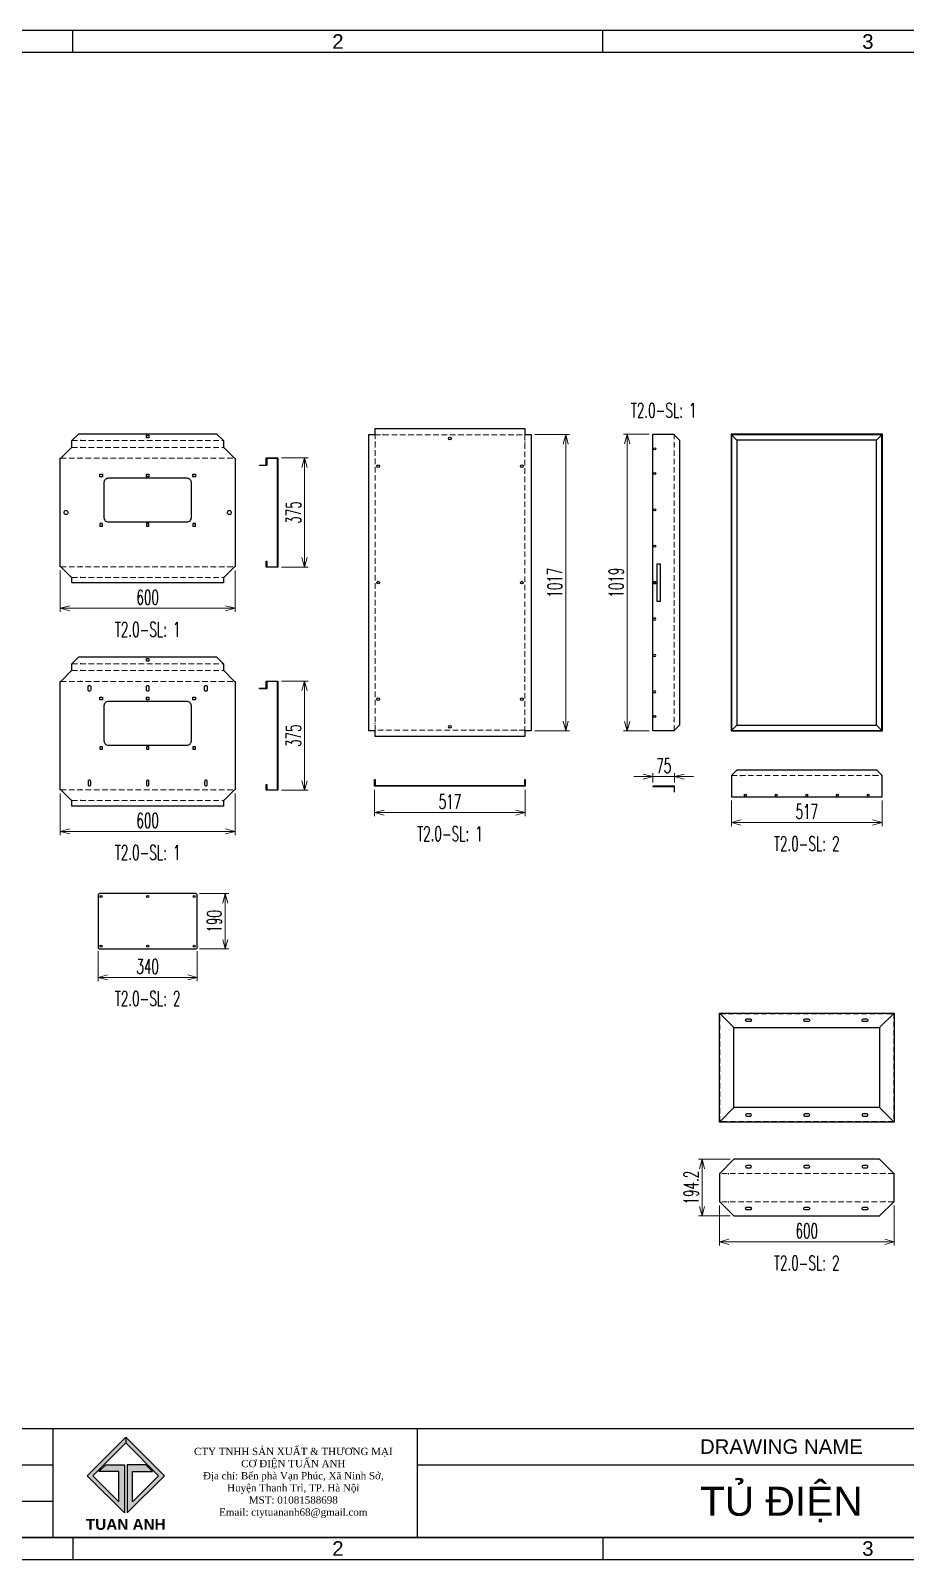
# Model space of a CAD drawing. Header units: millimetres. Extents: x 44190 to 77260, y -67199 to -50358.
# Drawn here: x 62274 to 65276, y -67199 to -61949 of the extents above; entities that cross this region are included whole.
import ezdxf
from ezdxf.enums import TextEntityAlignment as Align

# ---------------------------------------------------------------- set-up
doc = ezdxf.new("R2010")
doc.units = ezdxf.units.MM
doc.header["$LTSCALE"] = 3
doc.linetypes.add('HIDDEN', pattern=[9.525, 6.35, -3.175])
doc.layers.add('@.DM. NÉT ĐỨT', color=8, linetype='HIDDEN', lineweight=9)
for name, color, linetype in [('@.TEXT', 7, 'Continuous'), ('@.VISIBLE', 7, 'Continuous'), ('dim', 7, 'Continuous')]:
    doc.layers.add(name, color=color, linetype=linetype)
doc.styles.add('Ann_w01', font='romans.shx', dxfattribs={"width": 0.6, "bigfont": 'chineset.shx'})
doc.styles.add('Arial', font='arial.ttf')
doc.dimstyles.new('Dim 01_SC25', dxfattribs={"dimscale": 25, "dimtxt": 2, "dimasz": 1.3, "dimexe": 0.5, "dimexo": 0.5, "dimgap": 0.5, "dimtad": 1, "dimdec": 1, "dimzin": 12, "dimdsep": 46, "dimtxsty": 'Ann_w01', "dimblk": 'OPEN30', "dimcen": 1.5, "dimclrd": 6, "dimclre": 6, "dimclrt": 3, "dimadec": 1, "dimazin": 3, "dimtm": 1e-09, "dimtfac": 1, "dimtdec": 1, "dimtmove": 0, "dimatfit": 3, "dimldrblk": 'OPEN30', "dimfxl": 1, "dimtolj": 1, "dimlwd": 20, "dimlwe": 20, "dimarcsym": 0})

# ---------------------------------------------------------------- blocks, each defined once
blk = doc.blocks.new('_Open30')
at = {"color": 0, "linetype": 'ByBlock', "lineweight": -2}
for p, q in [((-1, 0.27), (0, 0)), ((0, 0), (-1, -0.27)), ((0, 0), (-1, 0))]:
    blk.add_line(p, q, dxfattribs=at)
blk = doc.blocks.new('*D313')
at = {"layer": 'Defpoints', "color": 0, "transparency": 16777216}
for p in [(63122.9, -64182.8), (63122.9, -64557.8), (63214, -64557.8)]:
    blk.add_point(p, dxfattribs=at)
at = {"layer": 'dim', "color": 6, "lineweight": 20, "transparency": 16777216}
for p, q in [((63135.4, -64182.8), (63226.5, -64182.8)), ((63214, -64215.3), (63214, -64525.3)), ((63135.4, -64557.8), (63226.5, -64557.8))]:
    blk.add_line(p, q, dxfattribs=at)
at = {"layer": 'dim', "color": 6, "lineweight": 20, "transparency": 16777216, "xscale": 32.5, "yscale": 32.5, "zscale": 32.5}
for p, rotation in [((63214, -64182.8), 90), ((63214, -64557.8), 270)]:
    blk.add_blockref('_Open30', p, dxfattribs=dict(at, rotation=rotation))
at = {"layer": 'dim', "color": 3, "transparency": 16777216, "insert": (63176.5, -64370.3), "char_height": 50, "attachment_point": 5, "rotation": 90, "style": 'Ann_w01'}
blk.add_mtext('\\A1;375', dxfattribs=at)
blk = doc.blocks.new('*D314')
at = {"layer": 'Defpoints', "color": 0, "transparency": 16777216}
for p in [(62375.6, -64556.5), (62975.6, -64556.5), (62375.6, -64699.1)]:
    blk.add_point(p, dxfattribs=at)
at = {"layer": 'dim', "color": 6, "lineweight": 20, "transparency": 16777216}
for p, q in [((62375.6, -64569), (62375.6, -64711.6)), ((62975.6, -64569), (62975.6, -64711.6)), ((62943.1, -64699.1), (62408.1, -64699.1))]:
    blk.add_line(p, q, dxfattribs=at)
at = {"layer": 'dim', "color": 6, "lineweight": 20, "transparency": 16777216, "xscale": 32.5, "yscale": 32.5, "zscale": 32.5, "rotation": 180}
blk.add_blockref('_Open30', (62375.6, -64699.1), dxfattribs=at)
at = {"layer": 'dim', "color": 6, "lineweight": 20, "transparency": 16777216, "xscale": 32.5, "yscale": 32.5, "zscale": 32.5}
blk.add_blockref('_Open30', (62975.6, -64699.1), dxfattribs=at)
at = {"layer": 'dim', "color": 3, "transparency": 16777216, "insert": (62675.6, -64661.6), "char_height": 50, "attachment_point": 5, "style": 'Ann_w01'}
blk.add_mtext('\\A1;600', dxfattribs=at)
blk = doc.blocks.new('*D315')
at = {"layer": 'Defpoints', "color": 0, "transparency": 16777216}
for p in [(63122.9, -63416.6), (63122.9, -63791.6), (63214, -63791.6)]:
    blk.add_point(p, dxfattribs=at)
at = {"layer": 'dim', "color": 6, "lineweight": 20, "transparency": 16777216}
for p, q in [((63135.4, -63416.6), (63226.5, -63416.6)), ((63214, -63449.1), (63214, -63759.1)), ((63135.4, -63791.6), (63226.5, -63791.6))]:
    blk.add_line(p, q, dxfattribs=at)
at = {"layer": 'dim', "color": 6, "lineweight": 20, "transparency": 16777216, "xscale": 32.5, "yscale": 32.5, "zscale": 32.5}
for p, rotation in [((63214, -63416.6), 90), ((63214, -63791.6), 270)]:
    blk.add_blockref('_Open30', p, dxfattribs=dict(at, rotation=rotation))
at = {"layer": 'dim', "color": 3, "transparency": 16777216, "insert": (63176.5, -63604.1), "char_height": 50, "attachment_point": 5, "rotation": 90, "style": 'Ann_w01'}
blk.add_mtext('\\A1;375', dxfattribs=at)
blk = doc.blocks.new('*D316')
at = {"layer": 'Defpoints', "color": 0, "transparency": 16777216}
for p in [(62375.6, -63790.3), (62975.6, -63790.3), (62375.6, -63932.9)]:
    blk.add_point(p, dxfattribs=at)
at = {"layer": 'dim', "color": 6, "lineweight": 20, "transparency": 16777216}
for p, q in [((62375.6, -63802.8), (62375.6, -63945.4)), ((62975.6, -63802.8), (62975.6, -63945.4)), ((62943.1, -63932.9), (62408.1, -63932.9))]:
    blk.add_line(p, q, dxfattribs=at)
at = {"layer": 'dim', "color": 6, "lineweight": 20, "transparency": 16777216, "xscale": 32.5, "yscale": 32.5, "zscale": 32.5, "rotation": 180}
blk.add_blockref('_Open30', (62375.6, -63932.9), dxfattribs=at)
at = {"layer": 'dim', "color": 6, "lineweight": 20, "transparency": 16777216, "xscale": 32.5, "yscale": 32.5, "zscale": 32.5}
blk.add_blockref('_Open30', (62975.6, -63932.9), dxfattribs=at)
at = {"layer": 'dim', "color": 3, "transparency": 16777216, "insert": (62675.6, -63895.4), "char_height": 50, "attachment_point": 5, "style": 'Ann_w01'}
blk.add_mtext('\\A1;600', dxfattribs=at)
blk = doc.blocks.new('*D317')
at = {"layer": 'Defpoints', "color": 0, "transparency": 16777216}
for p in [(62505.6, -65097.8), (62845.6, -65097.8), (62845.6, -65200.4)]:
    blk.add_point(p, dxfattribs=at)
at = {"layer": 'dim', "color": 6, "lineweight": 20, "transparency": 16777216}
for p, q in [((62505.6, -65110.3), (62505.6, -65212.9)), ((62845.6, -65110.3), (62845.6, -65212.9)), ((62538.1, -65200.4), (62813.1, -65200.4))]:
    blk.add_line(p, q, dxfattribs=at)
at = {"layer": 'dim', "color": 6, "lineweight": 20, "transparency": 16777216, "xscale": 32.5, "yscale": 32.5, "zscale": 32.5, "rotation": 180}
blk.add_blockref('_Open30', (62505.6, -65200.4), dxfattribs=at)
at = {"layer": 'dim', "color": 6, "lineweight": 20, "transparency": 16777216, "xscale": 32.5, "yscale": 32.5, "zscale": 32.5}
blk.add_blockref('_Open30', (62845.6, -65200.4), dxfattribs=at)
at = {"layer": 'dim', "color": 3, "transparency": 16777216, "insert": (62675.6, -65162.9), "char_height": 50, "attachment_point": 5, "style": 'Ann_w01'}
blk.add_mtext('\\A1;340', dxfattribs=at)
blk = doc.blocks.new('*D318')
at = {"layer": 'Defpoints', "color": 0, "transparency": 16777216}
for p in [(62840.6, -64912.8), (62942, -64912.8), (62840.6, -65102.8)]:
    blk.add_point(p, dxfattribs=at)
at = {"layer": 'dim', "color": 6, "lineweight": 20, "transparency": 16777216}
for p, q in [((62853.1, -64912.8), (62954.5, -64912.8)), ((62942, -65070.3), (62942, -64945.3)), ((62853.1, -65102.8), (62954.5, -65102.8))]:
    blk.add_line(p, q, dxfattribs=at)
at = {"layer": 'dim', "color": 6, "lineweight": 20, "transparency": 16777216, "xscale": 32.5, "yscale": 32.5, "zscale": 32.5}
for p, rotation in [((62942, -64912.8), 90), ((62942, -65102.8), 270)]:
    blk.add_blockref('_Open30', p, dxfattribs=dict(at, rotation=rotation))
at = {"layer": 'dim', "color": 3, "transparency": 16777216, "insert": (62904.5, -65007.8), "char_height": 50, "attachment_point": 5, "rotation": 90, "style": 'Ann_w01'}
blk.add_mtext('\\A1;190', dxfattribs=at)
blk = doc.blocks.new('*D319')
at = {"layer": 'Defpoints', "color": 0, "transparency": 16777216}
for p in [(63454.5, -64543.3), (63971.5, -64543.3), (63971.5, -64634.5)]:
    blk.add_point(p, dxfattribs=at)
at = {"layer": 'dim', "color": 6, "lineweight": 20, "transparency": 16777216}
for p, q in [((63454.5, -64555.8), (63454.5, -64647)), ((63971.5, -64555.8), (63971.5, -64647)), ((63487, -64634.5), (63939, -64634.5))]:
    blk.add_line(p, q, dxfattribs=at)
at = {"layer": 'dim', "color": 6, "lineweight": 20, "transparency": 16777216, "xscale": 32.5, "yscale": 32.5, "zscale": 32.5, "rotation": 180}
blk.add_blockref('_Open30', (63454.5, -64634.5), dxfattribs=at)
at = {"layer": 'dim', "color": 6, "lineweight": 20, "transparency": 16777216, "xscale": 32.5, "yscale": 32.5, "zscale": 32.5}
blk.add_blockref('_Open30', (63971.5, -64634.5), dxfattribs=at)
at = {"layer": 'dim', "color": 3, "transparency": 16777216, "insert": (63713, -64597), "char_height": 50, "attachment_point": 5, "style": 'Ann_w01'}
blk.add_mtext('\\A1;517', dxfattribs=at)
blk = doc.blocks.new('*D320')
at = {"layer": 'Defpoints', "color": 0, "transparency": 16777216}
for p in [(63991.7, -63336.3), (64110.5, -63336.3), (63991.7, -64353.3)]:
    blk.add_point(p, dxfattribs=at)
at = {"layer": 'dim', "color": 6, "lineweight": 20, "transparency": 16777216}
for p, q in [((64004.2, -63336.3), (64123, -63336.3)), ((64110.5, -64320.8), (64110.5, -63368.8)), ((64004.2, -64353.3), (64123, -64353.3))]:
    blk.add_line(p, q, dxfattribs=at)
at = {"layer": 'dim', "color": 6, "lineweight": 20, "transparency": 16777216, "xscale": 32.5, "yscale": 32.5, "zscale": 32.5}
for p, rotation in [((64110.5, -63336.3), 90), ((64110.5, -64353.3), 270)]:
    blk.add_blockref('_Open30', p, dxfattribs=dict(at, rotation=rotation))
at = {"layer": 'dim', "color": 3, "transparency": 16777216, "insert": (64073, -63844.8), "char_height": 50, "attachment_point": 5, "rotation": 90, "style": 'Ann_w01'}
blk.add_mtext('\\A1;1017', dxfattribs=at)
blk = doc.blocks.new('*D324')
at = {"layer": 'Defpoints', "color": 0, "transparency": 16777216}
for p in [(64321.4, -63335.3), (64409.2, -63335.3), (64409.2, -64354.3)]:
    blk.add_point(p, dxfattribs=at)
at = {"layer": 'dim', "color": 6, "lineweight": 20, "transparency": 16777216}
for p, q in [((64396.7, -63335.3), (64308.9, -63335.3)), ((64321.4, -64321.8), (64321.4, -63367.8)), ((64396.7, -64354.3), (64308.9, -64354.3))]:
    blk.add_line(p, q, dxfattribs=at)
at = {"layer": 'dim', "color": 6, "lineweight": 20, "transparency": 16777216, "xscale": 32.5, "yscale": 32.5, "zscale": 32.5}
for p, rotation in [((64321.4, -63335.3), 90), ((64321.4, -64354.3), 270)]:
    blk.add_blockref('_Open30', p, dxfattribs=dict(at, rotation=rotation))
at = {"layer": 'dim', "color": 3, "transparency": 16777216, "insert": (64283.9, -63844.8), "char_height": 50, "attachment_point": 5, "rotation": 90, "style": 'Ann_w01'}
blk.add_mtext('\\A1;1019', dxfattribs=at)
blk = doc.blocks.new('*D325')
at = {"layer": 'Defpoints', "color": 0, "transparency": 16777216}
for p in [(64409.2, -64511.1), (64409.2, -64543.3), (64484.2, -64543.3)]:
    blk.add_point(p, dxfattribs=at)
at = {"layer": 'dim', "color": 6, "lineweight": 20, "transparency": 16777216}
for p, q in [((64376.7, -64511.1), (64344.2, -64511.1)), ((64409.2, -64530.8), (64409.2, -64498.6)), ((64484.2, -64511.1), (64409.2, -64511.1)), ((64484.2, -64530.8), (64484.2, -64498.6)), ((64516.7, -64511.1), (64549.2, -64511.1))]:
    blk.add_line(p, q, dxfattribs=at)
at = {"layer": 'dim', "color": 6, "lineweight": 20, "transparency": 16777216, "xscale": 32.5, "yscale": 32.5, "zscale": 32.5}
blk.add_blockref('_Open30', (64409.2, -64511.1), dxfattribs=at)
at = {"layer": 'dim', "color": 6, "lineweight": 20, "transparency": 16777216, "xscale": 32.5, "yscale": 32.5, "zscale": 32.5, "rotation": 180}
blk.add_blockref('_Open30', (64484.2, -64511.1), dxfattribs=at)
at = {"layer": 'dim', "color": 3, "transparency": 16777216, "insert": (64446.7, -64473.6), "char_height": 50, "attachment_point": 5, "style": 'Ann_w01'}
blk.add_mtext('\\A1;75', dxfattribs=at)
blk = doc.blocks.new('*D330')
at = {"layer": 'Defpoints', "color": 0, "transparency": 16777216}
for p in [(64679.2, -64580.8), (65196.2, -64580.8), (65196.2, -64668.6)]:
    blk.add_point(p, dxfattribs=at)
at = {"layer": 'dim', "color": 6, "lineweight": 20, "transparency": 16777216}
for p, q in [((64679.2, -64593.3), (64679.2, -64681.1)), ((65196.2, -64593.3), (65196.2, -64681.1)), ((64711.7, -64668.6), (65163.7, -64668.6))]:
    blk.add_line(p, q, dxfattribs=at)
at = {"layer": 'dim', "color": 6, "lineweight": 20, "transparency": 16777216, "xscale": 32.5, "yscale": 32.5, "zscale": 32.5, "rotation": 180}
blk.add_blockref('_Open30', (64679.2, -64668.6), dxfattribs=at)
at = {"layer": 'dim', "color": 6, "lineweight": 20, "transparency": 16777216, "xscale": 32.5, "yscale": 32.5, "zscale": 32.5}
blk.add_blockref('_Open30', (65196.2, -64668.6), dxfattribs=at)
at = {"layer": 'dim', "color": 3, "transparency": 16777216, "insert": (64937.7, -64631.1), "char_height": 50, "attachment_point": 5, "style": 'Ann_w01'}
blk.add_mtext('\\A1;517', dxfattribs=at)
blk = doc.blocks.new('*D337')
at = {"layer": 'Defpoints', "color": 0, "transparency": 16777216}
for p in [(64637.7, -65970.9), (65237.7, -65970.9), (65237.7, -66108.5)]:
    blk.add_point(p, dxfattribs=at)
at = {"layer": 'dim', "color": 6, "lineweight": 20, "transparency": 16777216}
for p, q in [((64637.7, -65983.4), (64637.7, -66121)), ((65237.7, -65983.4), (65237.7, -66121)), ((64670.2, -66108.5), (65205.2, -66108.5))]:
    blk.add_line(p, q, dxfattribs=at)
at = {"layer": 'dim', "color": 6, "lineweight": 20, "transparency": 16777216, "xscale": 32.5, "yscale": 32.5, "zscale": 32.5, "rotation": 180}
blk.add_blockref('_Open30', (64637.7, -66108.5), dxfattribs=at)
at = {"layer": 'dim', "color": 6, "lineweight": 20, "transparency": 16777216, "xscale": 32.5, "yscale": 32.5, "zscale": 32.5}
blk.add_blockref('_Open30', (65237.7, -66108.5), dxfattribs=at)
at = {"layer": 'dim', "color": 3, "transparency": 16777216, "insert": (64937.7, -66071), "char_height": 50, "attachment_point": 5, "style": 'Ann_w01'}
blk.add_mtext('\\A1;600', dxfattribs=at)
blk = doc.blocks.new('*D338')
at = {"layer": 'Defpoints', "color": 0, "transparency": 16777216}
for p in [(64578.5, -65825.2), (64687.7, -65825.2), (64687.7, -66019.4)]:
    blk.add_point(p, dxfattribs=at)
at = {"layer": 'dim', "color": 6, "lineweight": 20, "transparency": 16777216}
for p, q in [((64675.2, -65825.2), (64566, -65825.2)), ((64578.5, -65986.9), (64578.5, -65857.7)), ((64675.2, -66019.4), (64566, -66019.4))]:
    blk.add_line(p, q, dxfattribs=at)
at = {"layer": 'dim', "color": 6, "lineweight": 20, "transparency": 16777216, "xscale": 32.5, "yscale": 32.5, "zscale": 32.5}
for p, rotation in [((64578.5, -65825.2), 90), ((64578.5, -66019.4), 270)]:
    blk.add_blockref('_Open30', p, dxfattribs=dict(at, rotation=rotation))
at = {"layer": 'dim', "color": 3, "transparency": 16777216, "insert": (64541, -65922.3), "char_height": 50, "attachment_point": 5, "rotation": 90, "style": 'Ann_w01'}
blk.add_mtext('\\A1;194.2', dxfattribs=at)
blk = doc.blocks.new('A$C4dbb82d6')
at = {"layer": '@.VISIBLE'}
h = blk.add_hatch(color=30, dxfattribs=at)
h.dxf.hatch_style = 1
h.paths.add_polyline_path([(0.21, 4.97), (3.62, 1.56), (3.62, 5.97), (1.92, 5.97), (1.3, 5.35), (3.12, 5.35), (3.12, 2.59), (0.74, 4.97), (3.75, 7.98), (3.75, 8.51)])
h = blk.add_hatch(color=150, dxfattribs=at)
h.dxf.hatch_style = 1
h.paths.add_polyline_path([(6.76, 4.97), (4.37, 2.59), (4.37, 5.35), (6.2, 5.35), (5.58, 5.97), (3.88, 5.97), (3.88, 1.56), (7.29, 4.97), (3.75, 8.51), (3.75, 7.98)])
at = {"layer": '@.VISIBLE', "color": 30}
blk.add_lwpolyline([(3.62, 5.97), (3.62, 1.56), (0.21, 4.97), (3.75, 8.51), (3.75, 7.98), (0.74, 4.97), (3.12, 2.59), (3.12, 5.35), (1.3, 5.35), (1.92, 5.97)], close=True, dxfattribs=at)
at = {"layer": '@.VISIBLE', "color": 150}
blk.add_lwpolyline([(3.88, 5.97), (3.88, 1.56), (7.29, 4.97), (3.75, 8.51), (3.75, 7.98), (6.76, 4.97), (4.37, 2.59), (4.37, 5.35), (6.2, 5.35), (5.58, 5.97)], close=True, dxfattribs=at)
at = {"layer": '@.VISIBLE', "color": 30, "insert": (3.75, 0.51), "char_height": 1, "attachment_point": 5, "style": 'Ann_w01'}
blk.add_mtext_dynamic_manual_height_columns('{\\fArial|b1|i0|c0|p34;\\W1;TUAN ANH}', width=7.5, gutter_width=49.6, heights=[0], dxfattribs=at)
blk = doc.blocks.new('KHUNG BAN VE (Made by Tung)')
at = {"layer": '@.VISIBLE', "color": 8}
for p, q in [((75.75, 207), (75.75, 210)), ((148.5, 207), (148.5, 210)), ((73, 18), (73, 3)), ((123, 18), (123, 3)), ((3, 13), (73, 13)), ((123, 13), (294, 13)), ((3, 8), (73, 8)), ((75.75, 3), (75.75, 0)), ((148.5, 3), (148.5, 0))]:
    blk.add_line(p, q, dxfattribs=at)
for points in [[(0, 0), (297, 0), (297, 210), (0, 210)], [(3, 3), (294, 3), (294, 207), (3, 207)], [(3, 18), (294, 18), (294, 3), (3, 3)]]:
    blk.add_lwpolyline(points, close=True, dxfattribs=at)
at = {"xscale": 1.5, "yscale": 1.5, "zscale": 1.5}
blk.add_blockref('A$C4dbb82d6', (77.375, 4.041), dxfattribs=at)
at = {"layer": '@.TEXT', "color": 1, "style": 'Arial'}
for s, p in [('2', (112.125, 208.5)), ('3', (184.875, 208.5)), ('2', (112.125, 1.5)), ('3', (184.875, 1.5))]:
    blk.add_text(s, height=2, dxfattribs=at).set_placement(p, align=Align.MIDDLE_CENTER)
at = {"layer": '@.TEXT', "color": 2, "style": 'Arial'}
blk.add_text('DRAWING NAME', height=2, dxfattribs=at).set_placement((173, 15.5), align=Align.MIDDLE_CENTER)
at = {"layer": '@.TEXT', "color": 1, "style": 'Arial'}
for tag, height, p in [('DESIGNER_NAME', 2, (38, 15.5)), ('PROJECT_CODE', 2, (258.5, 15.5)), ('SCALE', 2, (289, 15.5)), ('APPROVED_NAME', 2, (38, 10.5)), ('CUSTOMER_NAME', 2, (258.5, 10.5)), ('PAGE', 2, (289, 10.5)), ('DRAWING_NAME', 4, (173, 8)), ('TOTAL', 2, (289, 5.5))]:
    blk.add_attdef(tag, text='', height=height, dxfattribs=at).set_placement(p, align=Align.MIDDLE_CENTER)
at = {"layer": '@.VISIBLE', "color": 30, "insert": (106, 10.5), "char_height": 1, "attachment_point": 5, "style": 'Ann_w01'}
blk.add_mtext_dynamic_manual_height_columns('{\\fTimes New Roman|b0|i0|c0|p18;\\W1;CTY TNHH SẢN XUẤT & THƯƠNG MẠI CƠ ĐIỆN TUẤN ANH\\PĐịa chỉ: Bến phà Vạn Phúc, Xã Ninh Sở, Huyện Thanh Trì, TP. Hà Nội\\PMST: 01081588698\\PEmail: ctytuananh68@gmail.com}', width=28.70976, gutter_width=99.197, heights=[0], dxfattribs=at)
blk = doc.blocks.new('*U349')
blk.add_circle((0, 0), 3.5)
blk = doc.blocks.new('*U350')
at = {"color": 0, "linetype": 'ByBlock', "lineweight": -2, "transparency": 16777216}
for p in [(0, 375), (0, 250), (0, 125), (0, 0)]:
    blk.add_blockref('*U349', p, dxfattribs=at)
blk = doc.blocks.new('*U351')
blk.add_circle((0, 0), 3.5)
blk = doc.blocks.new('*U352')
at = {"color": 0, "linetype": 'ByBlock', "lineweight": -2, "transparency": 16777216}
for p in [(0, 375), (0, 250), (0, 125), (0, 0)]:
    blk.add_blockref('*U351', p, dxfattribs=at)

msp = doc.modelspace()

# ---------------------------------------------------------------- linework, layer by layer
at = {"color": 1}
for p, q in [((62446.53, -63357.05), (62444.53, -63357.05)), ((62904.65, -63357.05), (62906.65, -63357.05)), ((63455.91, -63361.18), (63455.91, -63363.18)), ((63483.83, -63337.71), (63481.83, -63337.71)), ((63942.19, -63337.71), (63944.19, -63337.71)), ((63970.11, -63361.18), (63970.11, -63363.18)), ((62446.53, -63380.75), (62444.53, -63380.75)), ((62446.53, -63417.95), (62444.53, -63417.95)), ((62904.65, -63380.75), (62906.65, -63380.75)), ((62904.65, -63417.95), (62906.65, -63417.95)), ((64482.79, -63369.72), (64482.79, -63371.72)), ((62446.53, -63790.15), (62444.53, -63790.15)), ((62446.53, -63827.35), (62444.53, -63827.35)), ((62904.65, -63790.15), (62906.65, -63790.15)), ((62904.65, -63827.35), (62906.65, -63827.35)), ((62446.53, -64123.26), (62444.53, -64123.26)), ((62446.53, -64146.96), (62444.53, -64146.96)), ((62904.65, -64123.26), (62906.65, -64123.26)), ((62904.65, -64146.96), (62906.65, -64146.96)), ((62446.53, -64184.16), (62444.53, -64184.16)), ((62904.65, -64184.16), (62906.65, -64184.16)), ((63455.91, -64328.44), (63455.91, -64326.44)), ((63483.83, -64351.91), (63481.83, -64351.91)), ((63942.19, -64351.91), (63944.19, -64351.91)), ((63970.11, -64328.44), (63970.11, -64326.44)), ((64482.79, -64319.9), (64482.79, -64317.9)), ((64710.14, -64507.24), (64712.14, -64507.24)), ((65165.32, -64507.24), (65163.32, -64507.24)), ((62446.53, -64556.36), (62444.53, -64556.36)), ((62904.65, -64556.36), (62906.65, -64556.36)), ((62446.53, -64593.56), (62444.53, -64593.56)), ((62904.65, -64593.56), (62906.65, -64593.56)), ((64667.88, -65873.77), (64669.88, -65873.77)), ((65207.58, -65873.77), (65205.58, -65873.77)), ((64667.88, -65970.77), (64669.88, -65970.77)), ((65207.58, -65970.77), (65205.58, -65970.77))]:
    msp.add_line(p, q, dxfattribs=at)
for p, q in [((63456.41, -63336.31), (63456.41, -63337.71)), ((63969.61, -63336.31), (63969.61, -63337.71)), ((64482.89, -63336.81), (64482.89, -63335.31)), ((63456.41, -64353.31), (63456.41, -64351.91)), ((63969.61, -64353.31), (63969.61, -64351.91)), ((64482.89, -64352.81), (64482.89, -64354.31))]:
    msp.add_line(p, q)
at = {"color": 6}
for p, q in [((64679.73, -63336.81), (64679.73, -63335.31)), ((64698.23, -63355.31), (64679.73, -63336.81)), ((65177.23, -63355.31), (65195.73, -63336.81)), ((65195.73, -63336.81), (65195.73, -63335.31)), ((64698.23, -64334.31), (64679.73, -64352.81)), ((64679.73, -64352.81), (64679.73, -64354.31)), ((65177.23, -64334.31), (65195.73, -64352.81)), ((65195.73, -64352.81), (65195.73, -64354.31))]:
    msp.add_line(p, q, dxfattribs=at)
for points in [[(62975.59, -63417.85), (62975.59, -63790.25), (62974.09, -63790.25), (62937.09, -63827.25), (62935.59, -63827.25), (62935.59, -63845.95), (62415.59, -63845.95), (62415.59, -63827.25), (62414.09, -63827.25), (62377.09, -63790.25), (62375.59, -63790.25), (62375.59, -63417.85), (62377.09, -63417.85), (62414.09, -63380.85), (62415.59, -63380.85), (62415.59, -63356.95), (62439.09, -63333.45), (62912.09, -63333.45), (62935.59, -63356.95), (62935.59, -63380.85), (62937.09, -63380.85), (62974.09, -63417.85)], [(62671.09, -63338.95), (62680.09, -63338.95), (62680.09, -63347.95), (62671.09, -63347.95)], [(63456.41, -63316.11), (63969.61, -63316.11), (63969.61, -63336.31), (63991.71, -63336.31), (63991.71, -64353.31), (63969.61, -64353.31), (63969.61, -64373.51), (63456.41, -64373.51), (63456.41, -64353.31), (63434.31, -64353.31), (63434.31, -63336.31), (63456.41, -63336.31)], [(63059.39, -63441.55), (63082.89, -63441.55), (63082.89, -63416.55), (63122.89, -63416.55), (63122.89, -63791.55), (63082.89, -63791.55), (63082.89, -63771.55), (63084.39, -63771.55), (63084.39, -63790.05), (63121.39, -63790.05), (63121.39, -63418.05), (63084.39, -63418.05), (63084.39, -63443.05), (63059.39, -63443.05)], [(62511.09, -63472.05), (62520.09, -63472.05), (62520.09, -63481.05), (62511.09, -63481.05)], [(62671.09, -63472.05), (62680.09, -63472.05), (62680.09, -63481.05), (62671.09, -63481.05)], [(62831.09, -63472.05), (62840.09, -63472.05), (62840.09, -63481.05), (62831.09, -63481.05)], [(62511.09, -63651.05), (62520.09, -63651.05), (62520.09, -63642.05), (62511.09, -63642.05)], [(62671.09, -63651.05), (62680.09, -63651.05), (62680.09, -63642.05), (62671.09, -63642.05)], [(62831.09, -63651.05), (62840.09, -63651.05), (62840.09, -63642.05), (62831.09, -63642.05)], [(64434.19, -63779.81), (64434.19, -63909.81), (64424.19, -63909.81), (64424.19, -63779.81)], [(62975.59, -64184.06), (62975.59, -64556.46), (62974.09, -64556.46), (62937.09, -64593.46), (62935.59, -64593.46), (62935.59, -64612.16), (62415.59, -64612.16), (62415.59, -64593.46), (62414.09, -64593.46), (62377.09, -64556.46), (62375.59, -64556.46), (62375.59, -64184.06), (62377.09, -64184.06), (62414.09, -64147.06), (62415.59, -64147.06), (62415.59, -64123.16), (62439.09, -64099.66), (62912.09, -64099.66), (62935.59, -64123.16), (62935.59, -64147.06), (62937.09, -64147.06), (62974.09, -64184.06)], [(62671.09, -64105.16), (62680.09, -64105.16), (62680.09, -64114.16), (62671.09, -64114.16)], [(63059.39, -64207.76), (63082.89, -64207.76), (63082.89, -64182.76), (63122.89, -64182.76), (63122.89, -64557.76), (63082.89, -64557.76), (63082.89, -64537.76), (63084.39, -64537.76), (63084.39, -64556.26), (63121.39, -64556.26), (63121.39, -64184.26), (63084.39, -64184.26), (63084.39, -64209.26), (63059.39, -64209.26)], [(62511.09, -64238.26), (62520.09, -64238.26), (62520.09, -64247.26), (62511.09, -64247.26)], [(62671.09, -64238.26), (62680.09, -64238.26), (62680.09, -64247.26), (62671.09, -64247.26)], [(62831.09, -64238.26), (62840.09, -64238.26), (62840.09, -64247.26), (62831.09, -64247.26)], [(62511.09, -64417.26), (62520.09, -64417.26), (62520.09, -64408.26), (62511.09, -64408.26)], [(62671.09, -64417.26), (62680.09, -64417.26), (62680.09, -64408.26), (62671.09, -64408.26)], [(62831.09, -64417.26), (62840.09, -64417.26), (62840.09, -64408.26), (62831.09, -64408.26)], [(63456.01, -64520.31), (63456.01, -64541.81), (63970.01, -64541.81), (63970.01, -64520.31), (63971.51, -64520.31), (63971.51, -64543.31), (63454.51, -64543.31), (63454.51, -64520.31)], [(64484.19, -64563.31), (64484.19, -64543.31), (64409.19, -64543.31), (64409.19, -64544.81), (64482.69, -64544.81), (64482.69, -64563.31)], [(64637.73, -65322.75), (65237.73, -65322.75), (65237.73, -65697.75), (64637.73, -65697.75)], [(64687.73, -65372.75), (65187.73, -65372.75), (65187.73, -65647.75), (64687.73, -65647.75)], [(65236.23, -65873.67), (65187.73, -65825.17), (64687.73, -65825.17), (64639.23, -65873.67), (64637.73, -65873.67), (64637.73, -65970.87), (64639.23, -65970.87), (64687.73, -66019.37), (65187.73, -66019.37), (65236.23, -65970.87), (65237.73, -65970.87), (65237.73, -65873.67)]]:
    msp.add_lwpolyline(points, close=True)
for points in [[(64482.89, -64354.31), (64409.19, -64354.31), (64409.19, -63335.31), (64482.89, -63335.31)], [(64482.89, -63336.81), (64501.39, -63355.31), (64501.39, -64334.31), (64482.89, -64352.81)], [(65196.23, -64506.64), (65178.23, -64488.64), (64697.23, -64488.64), (64679.23, -64506.64)], [(64679.23, -64506.64), (64679.23, -64580.84), (65196.23, -64580.84), (65196.23, -64506.64)], [(64687.73, -65372.75), (64639.23, -65324.25), (64637.73, -65324.25)], [(65187.73, -65372.75), (65236.23, -65324.25), (65237.73, -65324.25)], [(64687.73, -65647.75), (64639.23, -65696.25), (64637.73, -65696.25)], [(65187.73, -65647.75), (65236.23, -65696.25), (65237.73, -65696.25)]]:
    msp.add_lwpolyline(points)
for points in [[(64678.23, -64354.31), (65197.23, -64354.31), (65197.23, -63335.31), (64678.23, -63335.31)], [(64679.73, -64352.81), (65195.73, -64352.81), (65195.73, -63336.81), (64679.73, -63336.81)], [(64698.23, -64334.31), (65177.23, -64334.31), (65177.23, -63355.31), (64698.23, -63355.31)]]:
    msp.add_lwpolyline(points, close=True, dxfattribs=at)
for points in [[(62540.59, -63636.55), (62810.59, -63636.55, 0.4142136), (62825.59, -63621.55), (62825.59, -63501.55, 0.4142136), (62810.59, -63486.55), (62540.59, -63486.55, 0.4142136), (62525.59, -63501.55), (62525.59, -63621.55, 0.4142136)], [(62471.09, -64213.06), (62471.09, -64202.06, -0.4142136), (62475.59, -64197.56), (62475.59, -64197.56, -0.4142136), (62480.09, -64202.06), (62480.09, -64213.06, -0.4142136), (62475.59, -64217.56), (62475.59, -64217.56, -0.4142136)], [(62671.09, -64213.06), (62671.09, -64202.06, -0.4142136), (62675.59, -64197.56), (62675.59, -64197.56, -0.4142136), (62680.09, -64202.06), (62680.09, -64213.06, -0.4142136), (62675.59, -64217.56), (62675.59, -64217.56, -0.4142136)], [(62871.09, -64213.06), (62871.09, -64202.06, -0.4142136), (62875.59, -64197.56), (62875.59, -64197.56, -0.4142136), (62880.09, -64202.06), (62880.09, -64213.06, -0.4142136), (62875.59, -64217.56), (62875.59, -64217.56, -0.4142136)], [(62540.59, -64402.76), (62810.59, -64402.76, 0.4142136), (62825.59, -64387.76), (62825.59, -64267.76, 0.4142136), (62810.59, -64252.76), (62540.59, -64252.76, 0.4142136), (62525.59, -64267.76), (62525.59, -64387.76, 0.4142136)], [(62471.09, -64527.46), (62471.09, -64538.46, 0.4142136), (62475.59, -64542.96), (62475.59, -64542.96, 0.4142136), (62480.09, -64538.46), (62480.09, -64527.46, 0.4142136), (62475.59, -64522.96), (62475.59, -64522.96, 0.4142136)], [(62671.09, -64527.46), (62671.09, -64538.46, 0.4142136), (62675.59, -64542.96), (62675.59, -64542.96, 0.4142136), (62680.09, -64538.46), (62680.09, -64527.46, 0.4142136), (62675.59, -64522.96), (62675.59, -64522.96, 0.4142136)], [(62871.09, -64527.46), (62871.09, -64538.46, 0.4142136), (62875.59, -64542.96), (62875.59, -64542.96, 0.4142136), (62880.09, -64538.46), (62880.09, -64527.46, 0.4142136), (62875.59, -64522.96), (62875.59, -64522.96, 0.4142136)], [(62510.59, -65102.82), (62840.59, -65102.82, 0.4142136), (62845.59, -65097.82), (62845.59, -64917.82, 0.4142136), (62840.59, -64912.82), (62510.59, -64912.82, 0.4142136), (62505.59, -64917.82), (62505.59, -65097.82, 0.4142136)], [(64732.23, -65343.05), (64743.23, -65343.05, -0.4142136), (64747.73, -65347.55), (64747.73, -65347.55, -0.4142136), (64743.23, -65352.05), (64732.23, -65352.05, -0.4142136), (64727.73, -65347.55), (64727.73, -65347.55, -0.4142136)], [(64932.23, -65343.05), (64943.23, -65343.05, -0.4142136), (64947.73, -65347.55), (64947.73, -65347.55, -0.4142136), (64943.23, -65352.05), (64932.23, -65352.05, -0.4142136), (64927.73, -65347.55), (64927.73, -65347.55, -0.4142136)], [(65132.23, -65343.05), (65143.23, -65343.05, -0.4142136), (65147.73, -65347.55), (65147.73, -65347.55, -0.4142136), (65143.23, -65352.05), (65132.23, -65352.05, -0.4142136), (65127.73, -65347.55), (65127.73, -65347.55, -0.4142136)], [(64743.23, -65668.45), (64732.23, -65668.45, 0.4142136), (64727.73, -65672.95), (64727.73, -65672.95, 0.4142136), (64732.23, -65677.45), (64743.23, -65677.45, 0.4142136), (64747.73, -65672.95), (64747.73, -65672.95, 0.4142136)], [(64943.23, -65668.45), (64932.23, -65668.45, 0.4142136), (64927.73, -65672.95), (64927.73, -65672.95, 0.4142136), (64932.23, -65677.45), (64943.23, -65677.45, 0.4142136), (64947.73, -65672.95), (64947.73, -65672.95, 0.4142136)], [(65143.23, -65668.45), (65132.23, -65668.45, 0.4142136), (65127.73, -65672.95), (65127.73, -65672.95, 0.4142136), (65132.23, -65677.45), (65143.23, -65677.45, 0.4142136), (65147.73, -65672.95), (65147.73, -65672.95, 0.4142136)], [(64743.23, -65845.87), (64732.23, -65845.87, 0.4142136), (64727.73, -65850.37), (64727.73, -65850.37, 0.4142136), (64732.23, -65854.87), (64743.23, -65854.87, 0.4142136), (64747.73, -65850.37), (64747.73, -65850.37, 0.4142136)], [(64943.23, -65845.87), (64932.23, -65845.87, 0.4142136), (64927.73, -65850.37), (64927.73, -65850.37, 0.4142136), (64932.23, -65854.87), (64943.23, -65854.87, 0.4142136), (64947.73, -65850.37), (64947.73, -65850.37, 0.4142136)], [(65143.23, -65845.87), (65132.23, -65845.87, 0.4142136), (65127.73, -65850.37), (65127.73, -65850.37, 0.4142136), (65132.23, -65854.87), (65143.23, -65854.87, 0.4142136), (65147.73, -65850.37), (65147.73, -65850.37, 0.4142136)], [(64732.23, -65989.67), (64743.23, -65989.67, -0.4142136), (64747.73, -65994.17), (64747.73, -65994.17, -0.4142136), (64743.23, -65998.67), (64732.23, -65998.67, -0.4142136), (64727.73, -65994.17), (64727.73, -65994.17, -0.4142136)], [(64932.23, -65989.67), (64943.23, -65989.67, -0.4142136), (64947.73, -65994.17), (64947.73, -65994.17, -0.4142136), (64943.23, -65998.67), (64932.23, -65998.67, -0.4142136), (64927.73, -65994.17), (64927.73, -65994.17, -0.4142136)], [(65132.23, -65989.67), (65143.23, -65989.67, -0.4142136), (65147.73, -65994.17), (65147.73, -65994.17, -0.4142136), (65143.23, -65998.67), (65132.23, -65998.67, -0.4142136), (65127.73, -65994.17), (65127.73, -65994.17, -0.4142136)]]:
    msp.add_lwpolyline(points, format="xyb", close=True)
at = {"linetype": 'HIDDEN'}
msp.add_lwpolyline([(64639.23, -65324.25), (65236.23, -65324.25), (65236.23, -65696.25), (64639.23, -65696.25)], close=True, dxfattribs=at)
for centre, radius in [((63713.01, -63349.81), 4.5), ((64415.69, -63385.31), 3.5), ((63466.51, -63444.81), 4.5), ((63959.51, -63444.81), 4.5), ((62395.59, -63604.05), 7), ((62955.59, -63604.05), 7), ((63466.51, -63844.81), 4.5), ((63959.51, -63844.81), 4.5), ((63466.51, -64244.81), 4.5), ((63959.51, -64244.81), 4.5), ((64415.69, -64304.31), 3.5), ((63713.01, -64339.81), 4.5), ((64726.73, -64574.34), 3.5), ((64832.73, -64574.34), 3.5), ((64937.73, -64574.34), 3.5), ((65042.73, -64574.34), 3.5), ((65148.73, -64574.34), 3.5), ((62515.59, -64922.82), 3.5), ((62675.59, -64922.82), 3.5), ((62835.59, -64922.82), 3.5), ((62515.59, -65092.82), 3.5), ((62675.59, -65092.82), 3.5), ((62835.59, -65092.82), 3.5)]:
    msp.add_circle(centre, radius)
at = {"layer": '@.DM. NÉT ĐỨT', "linetype": 'HIDDEN'}
for p, q in [((63455.91, -63337.71), (63970.11, -63337.71)), ((63455.91, -64351.91), (63455.91, -63337.71)), ((63970.11, -63337.71), (63970.11, -64351.91)), ((63970.11, -64351.91), (63455.91, -64351.91))]:
    msp.add_line(p, q, dxfattribs=at)
for points in [[(62415.59, -63357.05), (62935.59, -63357.05)], [(64482.79, -64352.81), (64482.79, -63336.81)], [(62377.09, -63417.95), (62974.09, -63417.95)], [(62415.59, -63380.75), (62935.59, -63380.75)], [(62377.09, -63790.15), (62974.09, -63790.15)], [(62415.59, -63827.35), (62935.59, -63827.35)], [(62415.59, -64123.26), (62935.59, -64123.26)], [(62415.59, -64146.96), (62935.59, -64146.96)], [(62377.09, -64184.16), (62974.09, -64184.16)], [(64679.23, -64507.24), (65196.23, -64507.24)], [(62377.09, -64556.36), (62974.09, -64556.36)], [(62415.59, -64593.56), (62935.59, -64593.56)], [(65236.23, -65873.77), (64639.23, -65873.77)], [(65236.23, -65970.77), (64639.23, -65970.77)]]:
    msp.add_lwpolyline(points, dxfattribs=at)

# ---------------------------------------------------------------- block references
msp.add_blockref('*U350', (64415.69, -63844.81))
at = {"xscale": -1, "rotation": 180}
msp.add_blockref('*U352', (64415.69, -63844.81), dxfattribs=at)
at = {"layer": '@.VISIBLE'}
ref = msp.add_blockref('KHUNG BAN VE (Made by Tung)', (60525.49, -67199.1), dxfattribs=dict(at, xscale=25, yscale=25, zscale=25))
ref.add_attrib('DRAWING_NAME', 'TỦ ĐIỆN', dxfattribs={"layer": '@.TEXT', "color": 1, "height": 100, "style": 'Arial'}).set_placement((64850.49, -66999.1), align=Align.MIDDLE_CENTER)

# ---------------------------------------------------------------- texts
at = {"layer": 'dim', "color": 1, "style": 'Ann_w01', "width": 0.6}
for s, p in [('T2.0-SL: 1', (64446.69, -63253.03)), ('T2.0-SL: 1', (62675.59, -64005.52)), ('T2.0-SL: 1', (63713.01, -64707.14)), ('T2.0-SL: 2', (64937.73, -64741.28)), ('T2.0-SL: 1', (62675.59, -64771.73)), ('T2.0-SL: 2', (62675.59, -65273.05)), ('T2.0-SL: 2', (64937.73, -66181.14))]:
    msp.add_text(s, height=50, dxfattribs=at).set_placement(p, align=Align.MIDDLE_CENTER)

# ---------------------------------------------------------------- dimensions: what is measured, and where the dimension line sits
at = {"layer": 'dim'}
for base, p1, p2, angle, picture, middle in [((64110.49, -63336.31), (63991.71, -64353.31), (63991.71, -63336.31), 90, '*D320', (64072.99, -63844.81)), ((64321.43, -63335.31), (64409.19, -64354.31), (64409.19, -63335.31), 90, '*D324', (64283.93, -63844.81)), ((63214.05, -63791.55), (63122.89, -63416.55), (63122.89, -63791.55), 90, '*D315', (63176.55, -63604.05)), ((63214.05, -64557.76), (63122.89, -64182.76), (63122.89, -64557.76), 90, '*D313', (63176.55, -64370.26)), ((64409.19, -64511.11), (64484.19, -64543.31), (64409.19, -64543.31), 180, '*D325', (64446.69, -64473.61)), ((62941.98, -64912.82), (62840.59, -65102.82), (62840.59, -64912.82), 90, '*D318', (62904.48, -65007.82)), ((64578.46, -65825.17), (64687.73, -66019.37), (64687.73, -65825.17), 90, '*D338', (64540.96, -65922.27))]:
    dim = msp.add_linear_dim(base=base, p1=p1, p2=p2, angle=angle, dimstyle='Dim 01_SC25', dxfattribs=at)
    dim.commit()
    dim.dimension.update_dxf_attribs({"geometry": picture, "text_midpoint": middle})
for base, p1, p2, picture, middle in [((62375.59, -63932.86), (62975.59, -63790.25), (62375.59, -63790.25), '*D316', (62675.59, -63895.36)), ((62375.59, -64699.06), (62975.59, -64556.46), (62375.59, -64556.46), '*D314', (62675.59, -64661.56)), ((63971.51, -64634.47), (63454.51, -64543.31), (63971.51, -64543.31), '*D319', (63713.01, -64596.97)), ((65196.23, -64668.61), (64679.23, -64580.84), (65196.23, -64580.84), '*D330', (64937.73, -64631.11)), ((62845.59, -65200.39), (62505.59, -65097.82), (62845.59, -65097.82), '*D317', (62675.59, -65162.89)), ((65237.73, -66108.47), (64637.73, -65970.87), (65237.73, -65970.87), '*D337', (64937.73, -66070.97))]:
    dim = msp.add_linear_dim(base=base, p1=p1, p2=p2, dimstyle='Dim 01_SC25', dxfattribs=at)
    dim.commit()
    dim.dimension.update_dxf_attribs({"geometry": picture, "text_midpoint": middle})

doc.saveas('drawing.dxf')
